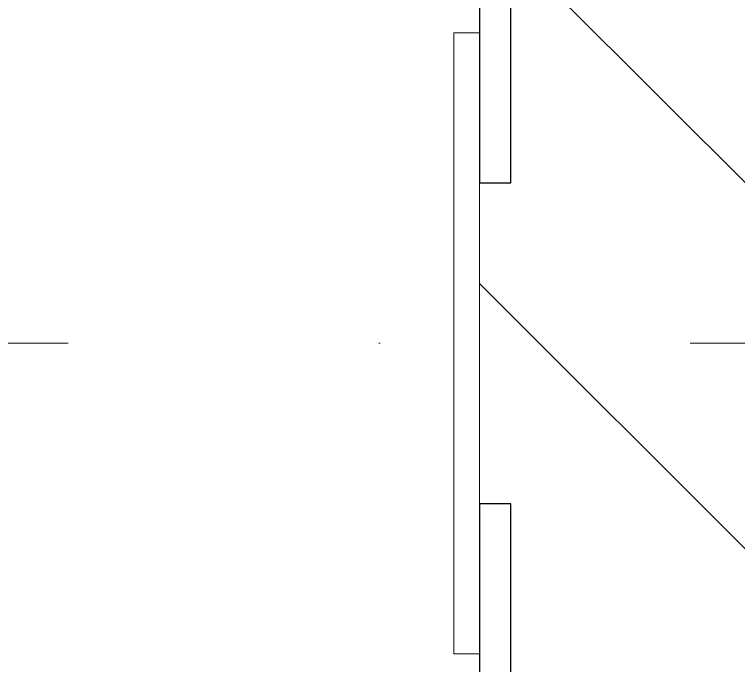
# Model space of a CAD drawing. Header units: millimetres. Extents: x -17017 to 628417, y -109036 to 199237.
# Drawn here: x 339630.9 to 339770.7, y -80944.6 to -80818.9 of the extents above; entities that cross this region are included whole.
import ezdxf

# ---------------------------------------------------------------- set-up
doc = ezdxf.new("R2010")
doc.units = ezdxf.units.MM
doc.linetypes.add('50_200_ШТРИХ_1Т_ш5_п1_п1_', pattern=[700, 500, -100, 0, -100])
for name, color, linetype, lineweight in [('A-GENM-____-MCUT', 7, 'Continuous', 25), ('A-GENM-____-OTLN', 7, 'Continuous', 9), ('A-GENM-____-OTLN-1', 7, 'Continuous', 25), ('A-WALL-____-PATT-1', 7, 'Continuous', 9), ('S-GRID-____-OTLN-1', 7, '50_200_ШТРИХ_1Т_ш5_п1_п1_', 9), ('стяжа', 7, 'Continuous', 30)]:
    doc.layers.add(name, color=color, linetype=linetype, lineweight=lineweight)

# ---------------------------------------------------------------- blocks, each defined once
blk = doc.blocks.new('154_Стойка_СКБ_Уголок - СМ-2480_200-28346303-АР1_План отверстий 3 этажа в осях 1-64_А-ГГ')
at = {"layer": 'A-GENM-____-MCUT'}
for p, q in [((125, 156), (125, 81)), ((200, 156), (125, 156)), ((200, 150), (200, 156)), ((131, 81), (131, 150)), ((131, 150), (200, 150)), ((125, 81), (131, 81)), ((131, 19), (125, 19)), ((125, 19), (125, -56)), ((131, -50), (131, 19)), ((200, -50), (131, -50)), ((200, -56), (200, -50)), ((125, -56), (200, -56))]:
    blk.add_line(p, q, dxfattribs=at)
blk = doc.blocks.new('Стойка_Влож_Полоса боковая - Полоса-28213942-АР1_План отверстий 3 этажа в осях 1-64_А-ГГ')
at = {"layer": 'A-GENM-____-OTLN'}
for p, q in [((-5, 60), (0, 60)), ((-5, -60), (-5, 60)), ((0, 31), (0, -31)), ((0, -60), (-5, -60))]:
    blk.add_line(p, q, dxfattribs=at)
blk = doc.blocks.new('3эт')
at = {"layer": 'S-GRID-____-OTLN-1', "color": 251, "ltscale": 0.6, "true_color": 0x636466}
blk.add_line((374089.49, -80882.41), (279101.94, -80882.41), dxfattribs=at)

msp = doc.modelspace()

# ---------------------------------------------------------------- hatches: boundary and pattern name
at = {"layer": 'A-WALL-____-PATT-1'}
h = msp.add_hatch(dxfattribs=at)
h.set_pattern_fill('FP_6', color=256, style=0, pattern_type=2)
h.set_pattern_definition([(135, (283770.707, -86863.456), (-35.35534, -35.35534), [])])
h.paths.add_polyline_path([(343120.71, -80982.41), (343120.71, -80782.41), (342720.71, -80782.41), (342720.71, -80982.41)], flags=0)
h.paths.add_polyline_path([(339795.71, -80982.41), (340514.71, -80982.41), (340514.71, -80913.41), (340520.71, -80913.41), (340520.71, -80851.41), (340514.71, -80851.41), (340514.71, -80782.41), (339726.71, -80782.41), (339726.71, -80851.41), (339720.71, -80851.41), (339720.71, -80913.41), (339726.71, -80913.41), (339726.71, -80982.41)], flags=0)
h.paths.add_polyline_path([(342020.71, -80982.41), (342020.71, -80782.41), (341426.71, -80782.41), (341426.71, -80851.41), (341420.71, -80851.41), (341420.71, -80913.41), (341426.71, -80913.41), (341426.71, -80982.41), (341495.71, -80982.41)], flags=0)
h.paths.add_polyline_path([(338014.71, -80982.41), (338014.71, -80913.41), (338020.71, -80913.41), (338020.71, -80851.41), (338014.71, -80851.41), (338014.71, -80782.41), (337620.71, -80782.41), (337620.71, -80982.41), (337945.71, -80982.41)], flags=0)

# ---------------------------------------------------------------- block references
at = {"layer": 'A-GENM-____-OTLN'}
msp.add_blockref('Стойка_Влож_Полоса боковая - Полоса-28213942-АР1_План отверстий 3 этажа в осях 1-64_А-ГГ', (339720.71, -80882.41), dxfattribs=at)
at = {"layer": 'A-GENM-____-OTLN-1'}
msp.add_blockref('154_Стойка_СКБ_Уголок - СМ-2480_200-28346303-АР1_План отверстий 3 этажа в осях 1-64_А-ГГ', (339595.71, -80932.41), dxfattribs=at)
at = {"layer": 'стяжа'}
msp.add_blockref('3эт', (0, 0), dxfattribs=at)

doc.saveas('drawing.dxf')
